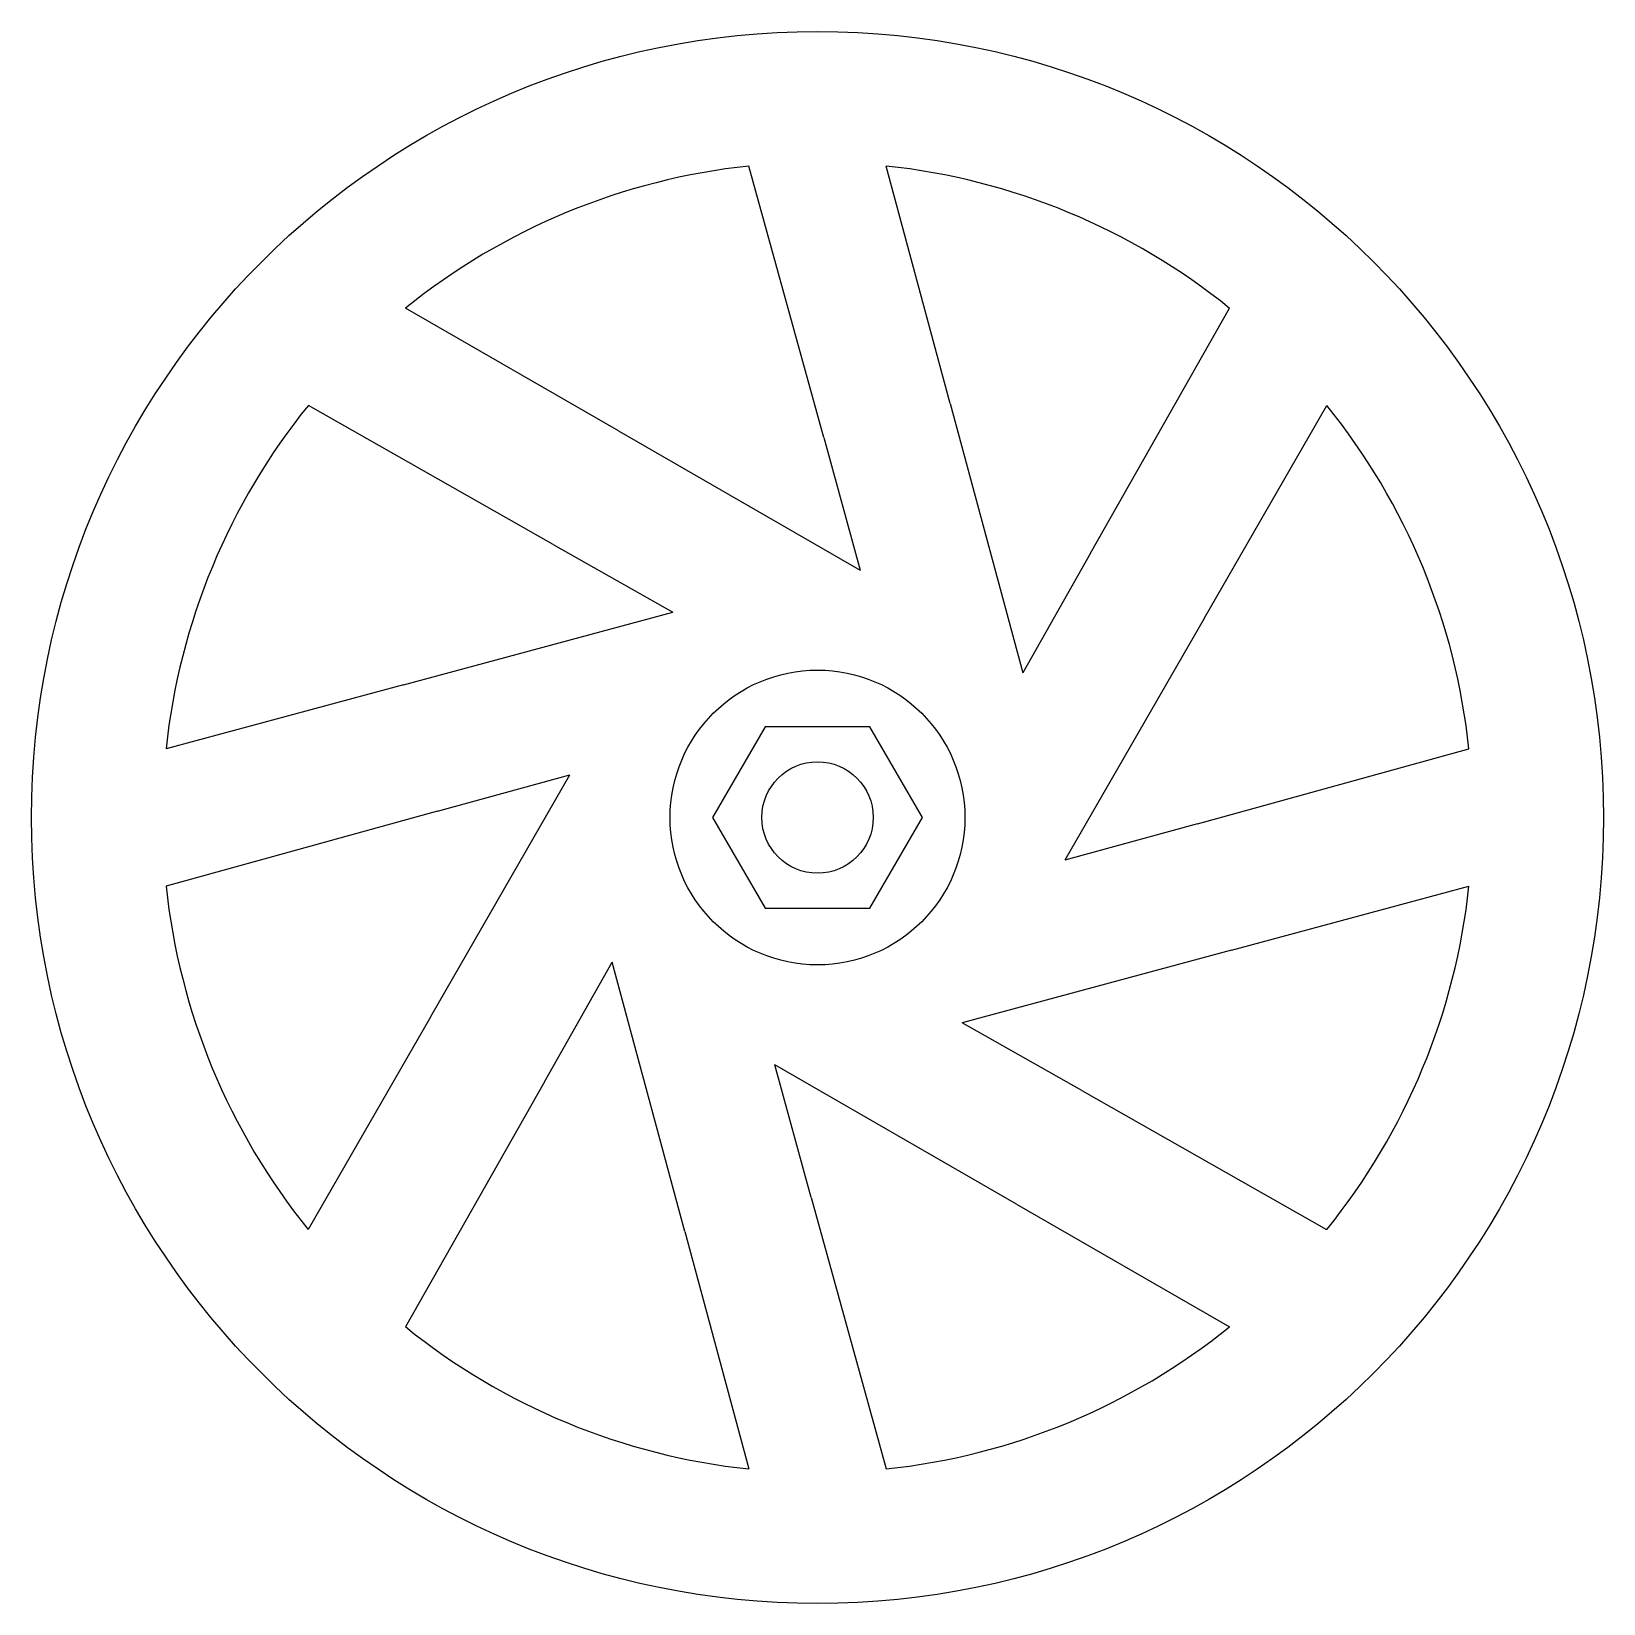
# Model space of a CAD drawing. Header units: millimetres. Extents: x 131.9 to 179.9, y 88.6 to 136.6.
import ezdxf

# ---------------------------------------------------------------- set-up
doc = ezdxf.new("R2010")
doc.units = ezdxf.units.MM
doc.header["$MEASUREMENT"] = 0

msp = doc.modelspace()

# ---------------------------------------------------------------- linework, layer by layer
for p, q in [((156.114, 124.206), (153.829, 132.495)), ((159.976, 125.246), (158.025, 132.494)), ((149.851, 124.409), (143.345, 128.155)), ((164.262, 120.674), (168.507, 128.151)), ((147.855, 120.943), (140.378, 125.188)), ((159.976, 125.246), (162.19, 117.025)), ((167.728, 118.678), (171.473, 125.183)), ((149.851, 124.409), (157.229, 120.161)), ((156.114, 124.206), (157.229, 120.161)), ((147.855, 120.943), (151.504, 118.871)), ((164.262, 120.674), (162.19, 117.025)), ((143.282, 116.658), (151.504, 118.871)), ((167.728, 118.678), (163.48, 111.3)), ((143.282, 116.658), (136.034, 114.706)), ((167.525, 112.415), (175.814, 114.7)), ((144.119, 106.532), (148.367, 113.91)), ((144.322, 112.795), (148.367, 113.91)), ((144.322, 112.795), (136.034, 110.51)), ((167.525, 112.415), (163.48, 111.3)), ((168.565, 108.552), (175.813, 110.504)), ((168.565, 108.552), (160.344, 106.339)), ((147.586, 104.536), (149.658, 108.185)), ((151.871, 99.964), (149.658, 108.185)), ((144.119, 106.532), (140.374, 100.027)), ((163.993, 104.267), (160.344, 106.339)), ((155.734, 101.004), (154.618, 105.049)), ((161.997, 100.801), (154.618, 105.049)), ((147.586, 104.536), (143.341, 97.059)), ((163.993, 104.267), (171.469, 100.022)), ((155.734, 101.004), (158.019, 92.715)), ((161.997, 100.801), (168.502, 97.055)), ((151.871, 99.964), (153.823, 92.716))]:
    msp.add_line(p, q)
msp.add_lwpolyline([(154.322, 115.378), (152.721, 112.605), (154.322, 109.832), (157.525, 109.832), (159.126, 112.605), (157.525, 115.378)], close=True)
for radius in [24, 4.5, 1.7]:
    msp.add_circle((155.924, 112.605), radius)
for start, end in [(96.0129, 128.9699), (51.0129, 83.9699), (141.0129, 173.9699), (6.0129, 38.9699), (186.0129, 218.9699), (321.0129, 353.9699), (231.0129, 263.9699), (276.0129, 308.9699)]:
    msp.add_arc((155.924, 112.605), 20, start, end)

doc.saveas('drawing.dxf')
